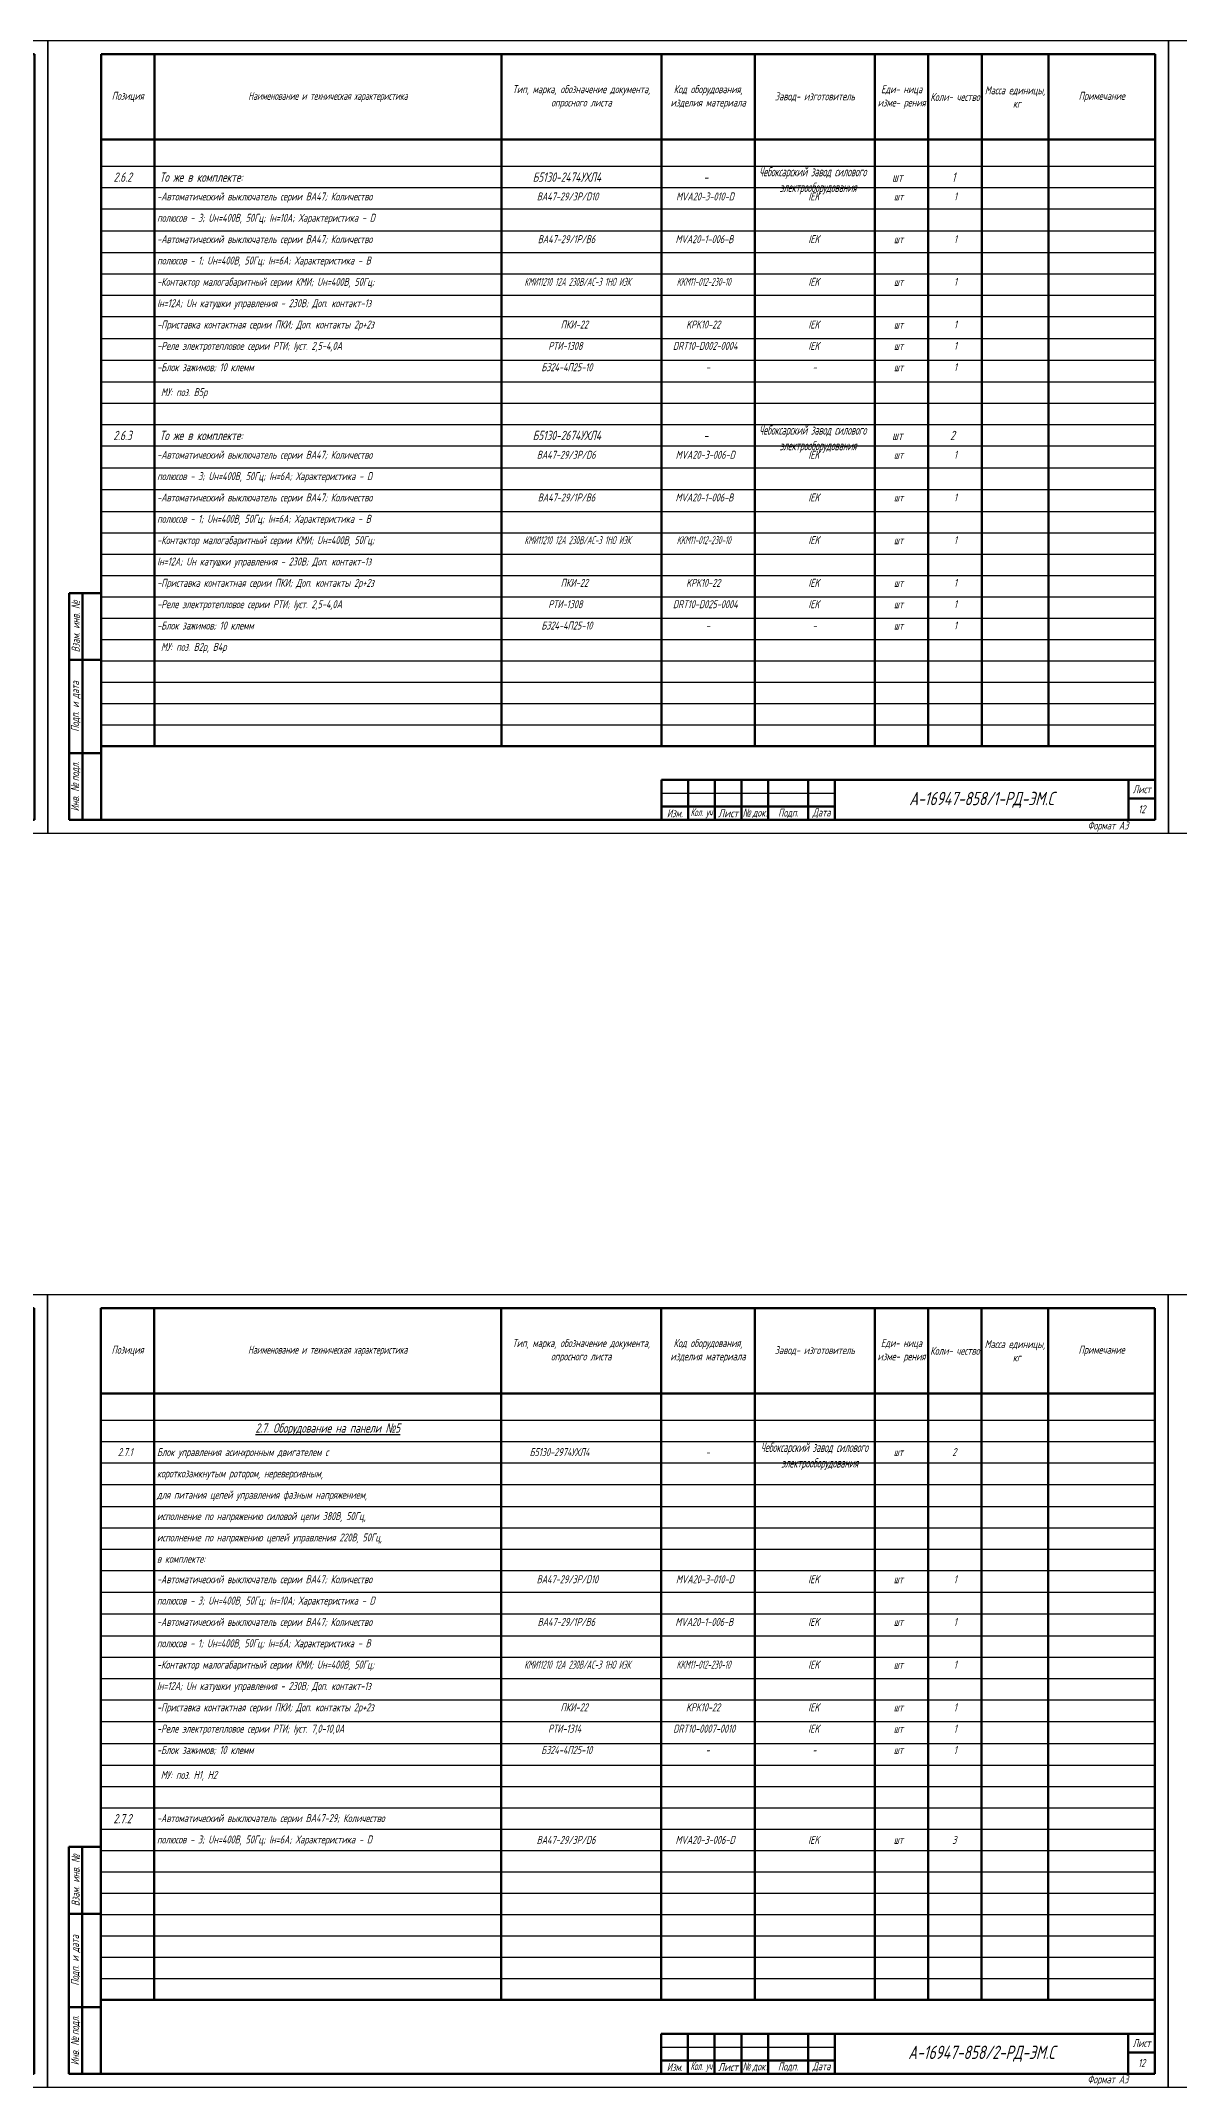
# Model space of a CAD drawing. Header units: millimetres. Extents: x -10490 to 5162, y -5053 to 76.
# Drawn here: x 1799 to 2226, y -814 to -47 of the extents above; entities that cross this region are included whole.
import ezdxf

# ---------------------------------------------------------------- set-up
doc = ezdxf.new("R2010")
doc.units = ezdxf.units.MM
for name, color, linetype, lineweight in [('Рамка толстая', 7, 'Continuous', 60), ('Рамка тонкая', 5, 'Continuous', 25), ('Спецификация', 9, 'Continuous', 25), ('Текст', 2, 'Continuous', 25), ('Штампы', 252, 'Continuous', 25)]:
    doc.layers.add(name, color=color, linetype=linetype, lineweight=lineweight)
doc.styles.add('SIMPLEX', font='simplex.shx', dxfattribs={"width": 0.7, "oblique": 15})

# ---------------------------------------------------------------- blocks, each defined once
blk = doc.blocks.new('A$C64336E77')
at = {"layer": 'Рамка толстая'}
for p, q in [((20, 5), (20, 292)), ((20, 292), (415, 292)), ((415, 292), (415, 5)), ((20, 5), (415, 5))]:
    blk.add_line(p, q, dxfattribs=at)
at = {"layer": 'Рамка тонкая'}
for p, q in [((0, 297), (0, 0)), ((420, 297), (0, 297)), ((420, 0), (420, 297)), ((0, 0), (420, 0))]:
    blk.add_line(p, q, dxfattribs=at)

msp = doc.modelspace()

# ---------------------------------------------------------------- linework, layer by layer
at = {"layer": 'Спецификация', "lineweight": 60}
for p, q in [((1821.95639, -52.14683), (2216.95639, -52.14683)), ((1821.95639, -52.14683), (1821.95639, -311.48017)), ((1841.95639, -52.14683), (1841.95639, -311.48017)), ((1971.95639, -52.14683), (1971.95639, -311.48017)), ((2031.95639, -52.14683), (2031.95639, -311.48017)), ((2066.95639, -52.14683), (2066.95639, -311.48017)), ((2111.95639, -52.14683), (2111.95639, -311.48017)), ((2131.95639, -52.14683), (2131.95639, -311.48017)), ((2151.95639, -52.14683), (2151.95639, -311.48017)), ((2176.95639, -52.14683), (2176.95639, -311.48017)), ((2216.95639, -52.14683), (2216.95639, -311.48017)), ((1821.95639, -84.14683), (2216.95639, -84.14683)), ((1821.95639, -311.48017), (2216.95639, -311.48017)), ((1821.89606, -522.14684), (2216.89606, -522.14684)), ((1821.89606, -522.14684), (1821.89606, -781.48017)), ((1841.89606, -522.14684), (1841.89606, -781.48017)), ((1971.89606, -522.14684), (1971.89606, -781.48017)), ((2031.89606, -522.14684), (2031.89606, -781.48017)), ((2066.89606, -522.14684), (2066.89606, -781.48017)), ((2111.89606, -522.14684), (2111.89606, -781.48017)), ((2131.89606, -522.14684), (2131.89606, -781.48017)), ((2151.89606, -522.14684), (2151.89606, -781.48017)), ((2176.89606, -522.14684), (2176.89606, -781.48017)), ((2216.89606, -522.14684), (2216.89606, -781.48017)), ((1821.89606, -554.14684), (2216.89606, -554.14684)), ((1821.89606, -781.48017), (2216.89606, -781.48017))]:
    msp.add_line(p, q, dxfattribs=at)
at = {"layer": 'Спецификация', "color": 5}
for p, q in [((1821.95639, -94.14683), (2216.95639, -94.14683)), ((1821.95639, -102.14683), (2216.95639, -102.14683)), ((1821.95639, -110.14683), (2216.95639, -110.14683)), ((1821.95639, -118.3135), (2216.95639, -118.3135)), ((1821.95639, -126.48017), (2216.95639, -126.48017)), ((1821.95639, -134.48017), (2216.95639, -134.48017)), ((1821.95639, -142.48017), (2216.95639, -142.48017)), ((1821.95639, -150.48017), (2216.95639, -150.48017)), ((1821.95639, -158.64683), (2216.95639, -158.64683)), ((1821.95639, -166.8135), (2216.95639, -166.8135)), ((1821.95639, -174.98017), (2216.95639, -174.98017)), ((1821.95639, -182.98017), (2216.95639, -182.98017)), ((1821.95639, -190.98017), (2216.95639, -190.98017)), ((1821.95639, -198.98017), (2216.95639, -198.98017)), ((1821.95639, -207.14683), (2216.95639, -207.14683)), ((1821.95639, -215.3135), (2216.95639, -215.3135)), ((1821.95639, -223.48017), (2216.95639, -223.48017)), ((1821.95639, -231.48017), (2216.95639, -231.48017)), ((1821.95639, -239.48017), (2216.95639, -239.48017)), ((1821.95639, -247.48017), (2216.95639, -247.48017)), ((1821.95639, -255.48017), (2216.95639, -255.48017)), ((1821.95639, -263.48017), (2216.95639, -263.48017)), ((1821.95639, -271.48017), (2216.95639, -271.48017)), ((1821.95639, -279.48017), (2216.95639, -279.48017)), ((1821.95639, -287.48017), (2216.95639, -287.48017)), ((1821.95639, -295.48017), (2216.95639, -295.48017)), ((1821.95639, -303.48017), (2216.95639, -303.48017)), ((1821.89606, -564.14684), (2216.89606, -564.14684)), ((1821.89606, -572.14684), (2216.89606, -572.14684)), ((1821.89606, -580.14684), (2216.89606, -580.14684)), ((1821.89606, -588.31351), (2216.89606, -588.31351)), ((1821.89606, -596.48017), (2216.89606, -596.48017)), ((1821.89606, -604.48017), (2216.89606, -604.48017)), ((1821.89606, -612.48017), (2216.89606, -612.48017)), ((1821.89606, -620.48017), (2216.89606, -620.48017)), ((1821.89606, -628.64684), (2216.89606, -628.64684)), ((1821.89606, -636.81351), (2216.89606, -636.81351)), ((1821.89606, -644.98017), (2216.89606, -644.98017)), ((1821.89606, -652.98017), (2216.89606, -652.98017)), ((1821.89606, -660.98017), (2216.89606, -660.98017)), ((1821.89606, -668.98017), (2216.89606, -668.98017)), ((1821.89606, -677.14684), (2216.89606, -677.14684)), ((1821.89606, -685.31351), (2216.89606, -685.31351)), ((1821.89606, -693.48017), (2216.89606, -693.48017)), ((1821.89606, -701.48017), (2216.89606, -701.48017)), ((1821.89606, -709.48017), (2216.89606, -709.48017)), ((1821.89606, -717.48017), (2216.89606, -717.48017)), ((1821.89606, -725.48017), (2216.89606, -725.48017)), ((1821.89606, -733.48017), (2216.89606, -733.48017)), ((1821.89606, -741.48017), (2216.89606, -741.48017)), ((1821.89606, -749.48017), (2216.89606, -749.48017)), ((1821.89606, -757.48017), (2216.89606, -757.48017)), ((1821.89606, -765.48017), (2216.89606, -765.48017)), ((1821.89606, -773.48017), (2216.89606, -773.48017))]:
    msp.add_line(p, q, dxfattribs=at)
at = {"layer": 'Штампы', "lineweight": 60}
for p, q in [((1809.95639, -339.14683), (1809.95639, -254.14683)), ((1809.95639, -254.14683), (1821.95639, -254.14683)), ((1814.95639, -339.14683), (1814.95639, -254.14683)), ((1821.95639, -339.14683), (1821.95639, -254.14683)), ((1809.95639, -279.14683), (1821.95639, -279.14683)), ((1809.95639, -314.14683), (1821.95639, -314.14683)), ((2031.95639, -324.14683), (2216.95639, -324.14683)), ((2031.95639, -324.14683), (2031.95639, -339.14683)), ((2041.95639, -324.14683), (2041.95639, -339.14683)), ((2051.95639, -324.14683), (2051.95639, -339.14683)), ((2061.95639, -324.14683), (2061.95639, -339.14683)), ((2071.95639, -324.14683), (2071.95639, -339.14683)), ((2086.95639, -324.14683), (2086.95639, -339.14683)), ((2096.95639, -324.14683), (2096.95639, -339.14683)), ((2206.95639, -324.14683), (2206.95639, -339.14683)), ((2216.95639, -324.14683), (2216.95639, -339.14683)), ((2031.95639, -334.14683), (2096.95639, -334.14683)), ((2206.95639, -331.14683), (2216.95639, -331.14683)), ((1809.95639, -339.14683), (1821.95639, -339.14683)), ((2031.95639, -339.14683), (2216.95639, -339.14683)), ((1809.89606, -809.14684), (1809.89606, -724.14684)), ((1809.89606, -724.14684), (1821.89606, -724.14684)), ((1814.89606, -809.14684), (1814.89606, -724.14684)), ((1821.89606, -809.14684), (1821.89606, -724.14684)), ((1809.89606, -749.14684), (1821.89606, -749.14684)), ((1809.89606, -784.14684), (1821.89606, -784.14684)), ((2031.89606, -794.14684), (2216.89606, -794.14684)), ((2031.89606, -794.14684), (2031.89606, -809.14684)), ((2041.89606, -794.14684), (2041.89606, -809.14684)), ((2051.89606, -794.14684), (2051.89606, -809.14684)), ((2061.89606, -794.14684), (2061.89606, -809.14684)), ((2071.89606, -794.14684), (2071.89606, -809.14684)), ((2086.89606, -794.14684), (2086.89606, -809.14684)), ((2096.89606, -794.14684), (2096.89606, -809.14684)), ((2206.89606, -794.14684), (2206.89606, -809.14684)), ((2216.89606, -794.14684), (2216.89606, -809.14684)), ((2031.89606, -804.14684), (2096.89606, -804.14684)), ((2206.89606, -801.14684), (2216.89606, -801.14684)), ((1809.89606, -809.14684), (1821.89606, -809.14684)), ((2031.89606, -809.14684), (2216.89606, -809.14684))]:
    msp.add_line(p, q, dxfattribs=at)
at = {"layer": 'Штампы', "color": 5, "lineweight": 25}
for p, q in [((2031.95639, -329.14683), (2096.95639, -329.14683)), ((2031.89606, -799.14684), (2096.89606, -799.14684))]:
    msp.add_line(p, q, dxfattribs=at)
at = {"layer": 'Штампы', "color": 8, "lineweight": 0}
for p, q in [((2031.95639, -344.14683), (2216.95639, -344.14683)), ((2031.89606, -814.14684), (2216.89606, -814.14684))]:
    msp.add_line(p, q, dxfattribs=at)

# ---------------------------------------------------------------- block references
for p in [(1381.9564, -344.14683), (1801.9564, -344.14683), (2221.9564, -344.14683), (1381.89608, -814.14683), (1801.89608, -814.14683), (2221.89608, -814.14683)]:
    msp.add_blockref('A$C64336E77', p)

# ---------------------------------------------------------------- texts
at = {"layer": 'Спецификация', "color": 2, "attachment_point": 5, "style": 'SIMPLEX'}
for s, insert, char_height, width in [('{\\C2;Позиция}', (1831.95639, -68.14683), 3, 20), ('{\\Fgost|c204;\\Q15;\\C2;Наименование и техническая характеристика}', (1906.95639, -68.14683), 3, 130), ('{\\C2;Тип, марка, обозначение документа, опросного листа}', (2001.95639, -68.14683), 3, 60), ('{\\C2;Код оборудования, изделия материала}', (2049.45639, -68.14683), 3, 35), ('{\\C2;Завод- изготовитель}', (2089.45639, -68.14683), 3, 45), ('{\\C2;Еди- ница изме- рения}', (2121.95639, -68.14683), 3, 20), ('{\\C2;Коли- чество}', (2141.95639, -68.14683), 3, 20), ('{\\C2;Масса единицы,  кг}', (2164.45639, -68.14683), 3, 25), ('{\\C2;Примечание}', (2196.95639, -68.14683), 3, 40), ('{\\C2;Позиция}', (1831.89606, -538.14684), 3, 20), ('{\\Fgost|c204;\\Q15;\\C2;Наименование и техническая характеристика}', (1906.89606, -538.14684), 3, 130), ('{\\C2;Тип, марка, обозначение документа, опросного листа}', (2001.89606, -538.14684), 3, 60), ('{\\C2;Код оборудования, изделия материала}', (2049.39606, -538.14684), 3, 35), ('{\\C2;Завод- изготовитель}', (2089.39606, -538.14684), 3, 45), ('{\\C2;Еди- ница изме- рения}', (2121.89606, -538.14684), 3, 20), ('{\\C2;Коли- чество}', (2141.89606, -538.14684), 3, 20), ('{\\C2;Масса единицы,  кг}', (2164.39606, -538.14684), 3, 25), ('{\\C2;Примечание}', (2196.89606, -538.14684), 3, 40), ('{\\L2.7. Оборудование на панели \\fArial|b0|i0|c204|p34;№\\Fsimplex|c204;5}', (1906.89606, -567.5797), 3.5, 126)]:
    msp.add_mtext(s, dxfattribs=dict(at, insert=insert, char_height=char_height, width=width))
at = {"layer": 'Текст', "attachment_point": 1, "style": 'SIMPLEX'}
for s, width, insert, char_height in [('\\pi5.3621;2.6.2', 20, (1821.2699, -96.45809), 3.5), (' То же в комплекте:', 129, (1842.2699, -96.45809), 3.5), ('\\pi12.406;Б5130-2474УХЛ4', 60, (1971.2699, -96.45809), 3.5), ('\\pi16.45;-', 35, (2031.2699, -96.45809), 3.5), ('\\pi2.2277;{\\W0.5;Чебоксарский завод силового \\P\\pi9.9992;электрооборудования}', 45, (2066.2699, -94.422), 3.5), ('\\pi7.0965;шт', 20, (2111.2699, -96.45809), 3.5), ('\\pi9.5311;1', 20, (2131.2699, -96.45809), 3.5), ('-Автоматический выключатель серии ВА47; Количество', 129, (1842.95639, -103.95809), 3), ('\\pi13.293;ВА47-29/3Р/D10', 60, (1971.95639, -103.95809), 3), ('\\pi5.4938;{\\W0.6;MVA20-3-010-D}', 35, (2031.95639, -103.95809), 3), ('\\pi20.048;IEK', 45, (2066.95639, -103.95809), 3), ('\\pi7.0965;шт', 20, (2111.95639, -103.95809), 3), ('\\pi9.5981;1', 20, (2131.95639, -103.95809), 3), ('полюсов - 3; Uн=400В, 50Гц; Iн=10А; Характеристика - D', 129, (1842.95639, -111.95809), 3), ('-Автоматический выключатель серии ВА47; Количество', 129, (1842.95639, -119.95809), 3), ('\\pi13.643;ВА47-29/1Р/В6', 60, (1971.95639, -119.95809), 3), ('\\pi5.2603;{\\W0.6;MVA20-1-006-В}', 35, (2031.95639, -119.95809), 3), ('\\pi20.048;IEK', 45, (2066.95639, -119.95809), 3), ('\\pi7.0965;шт', 20, (2111.95639, -119.95809), 3), ('\\pi9.5981;1', 20, (2131.95639, -119.95809), 3), ('полюсов - 1; Uн=400В, 50Гц; Iн=6А; Характеристика - В', 129, (1842.95639, -127.95809), 3), ('-Контактор малогабаритный серии КМИ; Uн=400В, 50Гц; ', 129, (1842.95639, -135.95809), 3), ('\\pi8.6338;{\\W0.5;КМИ11210 12А 230В/АС-3 1НО ИЭК}', 60, (1971.95639, -135.95809), 3), ('\\pi5.7103;{\\W0.5;KKM11-012-230-10}', 35, (2031.95639, -135.95809), 3), ('\\pi20.048;IEK', 45, (2066.95639, -135.95809), 3), ('\\pi7.0965;шт', 20, (2111.95639, -135.95809), 3), ('\\pi9.5981;1', 20, (2131.95639, -135.95809), 3), ('Iн=12А; Uн катушки управления - 230В; Доп. контакт-1з', 129, (1842.95639, -143.95809), 3), ('{\\W0.7;-Приставка контактная серии ПКИ; Доп. контакты 2р+2з}', 129, (1842.95639, -151.95809), 3), ('\\pi22.234;ПКИ-22', 60, (1971.95639, -151.95809), 3), ('\\pi9.2746;KPK10-22', 35, (2031.95639, -151.95809), 3), ('\\pi20.048;IEK', 45, (2066.95639, -151.95809), 3), ('\\pi7.0965;шт', 20, (2111.95639, -151.95809), 3), ('\\pi9.5981;1', 20, (2131.95639, -151.95809), 3), ('-Реле электротепловое серии РТИ; Iуст. 2,5-4,0А', 129, (1842.95639, -159.95809), 3), ('\\pi17.571;РТИ-1308', 60, (1971.95639, -159.95809), 3), ('\\pi4.2838;{\\W0.6;DRT10-D002-0004}', 35, (2031.95639, -159.95809), 3), ('\\pi20.048;IEK', 45, (2066.95639, -159.95809), 3), ('\\pi7.0965;шт', 20, (2111.95639, -159.95809), 3), ('\\pi9.5981;1', 20, (2131.95639, -159.95809), 3), ('-Блок зажимов; 10 клемм', 129, (1842.95639, -167.95809), 3), ('\\pi14.988;БЗ24-4П25-10', 60, (1971.95639, -167.95809), 3), ('\\pi9.5981;1', 20, (2131.95639, -167.95809), 3), ('\\pi16.6;-', 35, (2031.95639, -167.95809), 3), ('\\pi21.6;-', 45, (2066.95639, -167.95809), 3), ('\\pi7.0965;шт', 20, (2111.95639, -167.95809), 3), (' МУ: поз. В5р', 129, (1842.95639, -177.30348), 3), ('\\pi2.2277;{\\W0.5;Чебоксарский завод силового \\P\\pi9.9992;электрооборудования}', 45, (2066.2699, -191.25533), 3.5), ('\\pi5.2728;2.6.3', 20, (1821.2699, -193.29142), 3.5), (' То же в комплекте:', 129, (1842.2699, -193.29142), 3.5), ('\\pi12.406;Б5130-2674УХЛ4', 60, (1971.2699, -193.29142), 3.5), ('\\pi16.45;-', 35, (2031.2699, -193.29142), 3.5), ('\\pi7.0965;шт', 20, (2111.2699, -193.29142), 3.5), ('\\pi8.8621;2', 20, (2131.2699, -193.29142), 3.5), ('-Автоматический выключатель серии ВА47; Количество', 129, (1842.95639, -200.79142), 3), ('\\pi13.293;ВА47-29/3Р/D6', 60, (1971.95639, -200.79142), 3), ('\\pi5.3223;{\\W0.6;MVA20-3-006-D}', 35, (2031.95639, -200.79142), 3), ('\\pi20.048;IEK', 45, (2066.95639, -200.79142), 3), ('\\pi7.0965;шт', 20, (2111.95639, -200.79142), 3), ('\\pi9.5981;1', 20, (2131.95639, -200.79142), 3), ('{\\W0.7;полюсов - 3; Uн=400В, 50Гц; Iн=6А; Характеристика - D}', 129, (1842.95639, -208.79142), 3), ('-Автоматический выключатель серии ВА47; Количество', 129, (1842.95639, -216.79142), 3), ('\\pi13.643;ВА47-29/1Р/В6', 60, (1971.95639, -216.79142), 3), ('\\pi5.2603;{\\W0.6;MVA20-1-006-В}', 35, (2031.95639, -216.79142), 3), ('\\pi20.048;IEK', 45, (2066.95639, -216.79142), 3), ('\\pi7.0965;шт', 20, (2111.95639, -216.79142), 3), ('\\pi9.5981;1', 20, (2131.95639, -216.79142), 3), ('полюсов - 1; Uн=400В, 50Гц; Iн=6А; Характеристика - В', 129, (1842.95639, -224.79142), 3), ('-Контактор малогабаритный серии КМИ; Uн=400В, 50Гц; ', 129, (1842.95639, -232.79142), 3), ('\\pi8.6338;{\\W0.5;КМИ11210 12А 230В/АС-3 1НО ИЭК}', 60, (1971.95639, -232.79142), 3), ('\\pi5.7103;{\\W0.5;KKM11-012-230-10}', 35, (2031.95639, -232.79142), 3), ('\\pi20.048;IEK', 45, (2066.95639, -232.79142), 3), ('\\pi7.0965;шт', 20, (2111.95639, -232.79142), 3), ('\\pi9.5981;1', 20, (2131.95639, -232.79142), 3), ('Iн=12А; Uн катушки управления - 230В; Доп. контакт-1з', 129, (1842.95639, -240.79142), 3), ('{\\W0.7;-Приставка контактная серии ПКИ; Доп. контакты 2р+2з}', 129, (1842.95639, -248.79142), 3), ('\\pi22.234;ПКИ-22', 60, (1971.95639, -248.79142), 3), ('\\pi9.2746;KPK10-22', 35, (2031.95639, -248.79142), 3), ('\\pi20.048;IEK', 45, (2066.95639, -248.79142), 3), ('\\pi7.0965;шт', 20, (2111.95639, -248.79142), 3), ('\\pi9.5981;1', 20, (2131.95639, -248.79142), 3), ('-Реле электротепловое серии РТИ; Iуст. 2,5-4,0А', 129, (1842.95639, -256.79142), 3), ('\\pi17.571;РТИ-1308', 60, (1971.95639, -256.79142), 3), ('\\pi4.2838;{\\W0.6;DRT10-D025-0004}', 35, (2031.95639, -256.79142), 3), ('\\pi20.048;IEK', 45, (2066.95639, -256.79142), 3), ('\\pi7.0965;шт', 20, (2111.95639, -256.79142), 3), ('\\pi9.5981;1', 20, (2131.95639, -256.79142), 3), ('-Блок зажимов; 10 клемм', 129, (1842.95639, -264.79142), 3), ('\\pi14.988;БЗ24-4П25-10', 60, (1971.95639, -264.79142), 3), ('\\pi16.6;-', 35, (2031.95639, -264.79142), 3), ('\\pi21.6;-', 45, (2066.95639, -264.79142), 3), ('\\pi7.0965;шт', 20, (2111.95639, -264.79142), 3), ('\\pi9.5981;1', 20, (2131.95639, -264.79142), 3), (' МУ: поз. В2р, В4р', 129, (1842.95639, -272.79142), 3), ('\\pi6.3481;2.7.1', 20, (1821.89606, -574.62476), 3), ('Блок управления асинхронным двигателем с ', 129, (1842.89606, -574.62476), 3), ('\\pi10.634;Б5130-2974УХЛ4', 60, (1971.89606, -574.62476), 3), ('\\pi2.2277;{\\W0.5;Чебоксарский завод силового \\P\\pi9.9992;электрооборудования}', 45, (2066.89606, -572.58867), 3.5), ('\\pi9.0246;2', 20, (2131.89606, -574.62476), 3), ('\\pi16.6;-', 35, (2031.89606, -574.62476), 3), ('\\pi7.0965;шт', 20, (2111.89606, -574.62476), 3), ('короткозамкнутым ротором, нереверсивным, ', 129, (1842.89606, -582.62476), 3), ('для питания цепей управления фазным напряжением,', 129, (1842.89606, -590.62476), 3), ('исполнение по напряжению силовой цепи 380В, 50Гц,', 129, (1842.89606, -598.62476), 3), ('{\\W0.7;исполнение по напряжению цепей управления 220В, 50Гц,}', 129, (1842.89606, -606.62476), 3), ('в комплекте:', 129, (1842.89606, -614.62476), 3), ('-Автоматический выключатель серии ВА47; Количество', 129, (1842.89606, -622.29143), 3), ('\\pi13.293;ВА47-29/3Р/D10', 60, (1971.89606, -622.29143), 3), ('\\pi5.4938;{\\W0.6;MVA20-3-010-D}', 35, (2031.89606, -622.29143), 3), ('\\pi20.048;IEK', 45, (2066.89606, -622.29143), 3), ('\\pi7.0965;шт', 20, (2111.89606, -622.29143), 3), ('\\pi9.5981;1', 20, (2131.89606, -622.29143), 3), ('полюсов - 3; Uн=400В, 50Гц; Iн=10А; Характеристика - D', 129, (1842.89606, -630.29143), 3), ('-Автоматический выключатель серии ВА47; Количество', 129, (1842.89606, -638.29143), 3), ('\\pi13.643;ВА47-29/1Р/В6', 60, (1971.89606, -638.29143), 3), ('\\pi5.2603;{\\W0.6;MVA20-1-006-В}', 35, (2031.89606, -638.29143), 3), ('\\pi20.048;IEK', 45, (2066.89606, -638.29143), 3), ('\\pi7.0965;шт', 20, (2111.89606, -638.29143), 3), ('\\pi9.5981;1', 20, (2131.89606, -638.29143), 3), ('полюсов - 1; Uн=400В, 50Гц; Iн=6А; Характеристика - В', 129, (1842.89606, -646.29143), 3), ('-Контактор малогабаритный серии КМИ; Uн=400В, 50Гц; ', 129, (1842.89606, -654.29143), 3), ('\\pi8.6338;{\\W0.5;КМИ11210 12А 230В/АС-3 1НО ИЭК}', 60, (1971.89606, -654.29143), 3), ('\\pi5.7103;{\\W0.5;KKM11-012-230-10}', 35, (2031.89606, -654.29143), 3), ('\\pi20.048;IEK', 45, (2066.89606, -654.29143), 3), ('\\pi7.0965;шт', 20, (2111.89606, -654.29143), 3), ('\\pi9.5981;1', 20, (2131.89606, -654.29143), 3), ('Iн=12А; Uн катушки управления - 230В; Доп. контакт-1з', 129, (1842.89606, -662.29143), 3), ('{\\W0.7;-Приставка контактная серии ПКИ; Доп. контакты 2р+2з}', 129, (1842.89606, -670.29143), 3), ('\\pi22.234;ПКИ-22', 60, (1971.89606, -670.29143), 3), ('\\pi9.2746;KPK10-22', 35, (2031.89606, -670.29143), 3), ('\\pi20.048;IEK', 45, (2066.89606, -670.29143), 3), ('\\pi7.0965;шт', 20, (2111.89606, -670.29143), 3), ('\\pi9.5981;1', 20, (2131.89606, -670.29143), 3), ('-Реле электротепловое серии РТИ; Iуст. 7,0-10,0А', 129, (1842.89606, -678.29143), 3), ('\\pi17.571;РТИ-1314', 60, (1971.89606, -678.29143), 3), ('\\pi4.4461;{\\W0.6;DRT10-0007-0010}', 35, (2031.89606, -678.29143), 3), ('\\pi20.048;IEK', 45, (2066.89606, -678.29143), 3), ('\\pi7.0965;шт', 20, (2111.89606, -678.29143), 3), ('\\pi9.5981;1', 20, (2131.89606, -678.29143), 3), ('-Блок зажимов; 10 клемм', 129, (1842.89606, -686.29143), 3), ('\\pi14.988;БЗ24-4П25-10', 60, (1971.89606, -686.29143), 3), ('\\pi16.6;-', 35, (2031.89606, -686.29143), 3), ('\\pi21.6;-', 45, (2066.89606, -686.29143), 3), ('\\pi7.0965;шт', 20, (2111.89606, -686.29143), 3), ('\\pi9.5981;1', 20, (2131.89606, -686.29143), 3), (' МУ: поз. Н1, Н2', 129, (1842.89606, -695.63682), 3), ('\\pi5.3621;2.7.2', 20, (1821.20958, -711.79143), 3.5), ('-Автоматический выключатель серии ВА47-29; Количество', 129, (1842.89606, -711.82904), 3), ('полюсов - 3; Uн=400В, 50Гц; Iн=6А; Характеристика - D', 129, (1842.89606, -719.82904), 3), ('\\pi13.293;ВА47-29/3Р/D6', 60, (1971.89606, -719.99571), 3), ('\\pi5.3223;{\\W0.6;MVA20-3-006-D}', 35, (2031.89606, -719.99571), 3), ('\\pi20.048;IEK', 45, (2066.89606, -719.99571), 3), ('\\pi7.0965;шт', 20, (2111.89606, -719.99571), 3), ('\\pi9.0246;3', 20, (2131.89606, -719.99571), 3)]:
    msp.add_mtext_dynamic_manual_height_columns(s, width=width, gutter_width=12.5, heights=[0], dxfattribs=dict(at, insert=insert, char_height=char_height))
at = {"layer": 'Штампы', "color": 2, "char_height": 3, "attachment_point": 5, "rotation": 90, "style": 'SIMPLEX'}
for s, insert, width in [('Взам. инв. {\\fArial|b0|i0|c204|p34;№}', (1812.45639, -266.64683), 25), ('Подп. и дата', (1812.45639, -296.64683), 35), ('Инв. {\\fArial|b0|i0|c204|p34;№ }подл.', (1812.45639, -326.64683), 25), ('Взам. инв. {\\fArial|b0|i0|c204|p34;№}', (1812.39606, -736.64684), 25), ('Подп. и дата', (1812.39606, -766.64684), 35), ('Инв. {\\fArial|b0|i0|c204|p34;№ }подл.', (1812.39606, -796.64684), 25)]:
    msp.add_mtext(s, dxfattribs=dict(at, insert=insert, width=width))
at = {"layer": 'Штампы', "color": 2, "style": 'SIMPLEX'}
for s, insert, char_height, width, attachment_point in [('А-16947-858/1-РД-ЭМ.С', (2151.95639, -331.64683), 5, 110, 5), ('{\\W0.7;Лист}', (2211.95639, -327.64683), 3, 10, 5), ('Изм.', (2036.95639, -336.64683), 3, 10, 5), ('{\\W0.5;Кол. уч}', (2046.95639, -336.64683), 3, 10, 5), ('{\\W0.8;Лист}', (2056.95639, -336.64683), 3, 10, 5), ('{\\fArial|b0|i0|c204|p34;\\W0.6;№ \\Fsimplex|c204;док.}', (2066.95639, -336.64683), 3, 10, 5), ('Подп.', (2079.45639, -336.64683), 3, 15, 5), ('{\\W0.7;Дата}', (2091.95639, -336.64683), 3, 10, 5), ('12', (2211.95639, -335.14683), 3, 10, 5), ('Формат А3', (2206.95639, -341.64683), 3, 165, 6), ('{\\W0.7;Лист}', (2211.89606, -797.64684), 3, 10, 5), ('Изм.', (2036.89606, -806.64684), 3, 10, 5), ('{\\W0.5;Кол. уч}', (2046.89606, -806.64684), 3, 10, 5), ('{\\W0.8;Лист}', (2056.89606, -806.64684), 3, 10, 5), ('{\\fArial|b0|i0|c204|p34;\\W0.6;№ \\Fsimplex|c204;док.}', (2066.89606, -806.64684), 3, 10, 5), ('Подп.', (2079.39606, -806.64684), 3, 15, 5), ('{\\W0.7;Дата}', (2091.89606, -806.64684), 3, 10, 5), ('А-16947-858/2-РД-ЭМ.С', (2151.89606, -801.64684), 5, 110, 5), ('12', (2211.89606, -805.14684), 3, 10, 5), ('Формат А3', (2206.89606, -811.64684), 3, 165, 6)]:
    msp.add_mtext(s, dxfattribs=dict(at, insert=insert, char_height=char_height, width=width, attachment_point=attachment_point))

doc.saveas('drawing.dxf')
